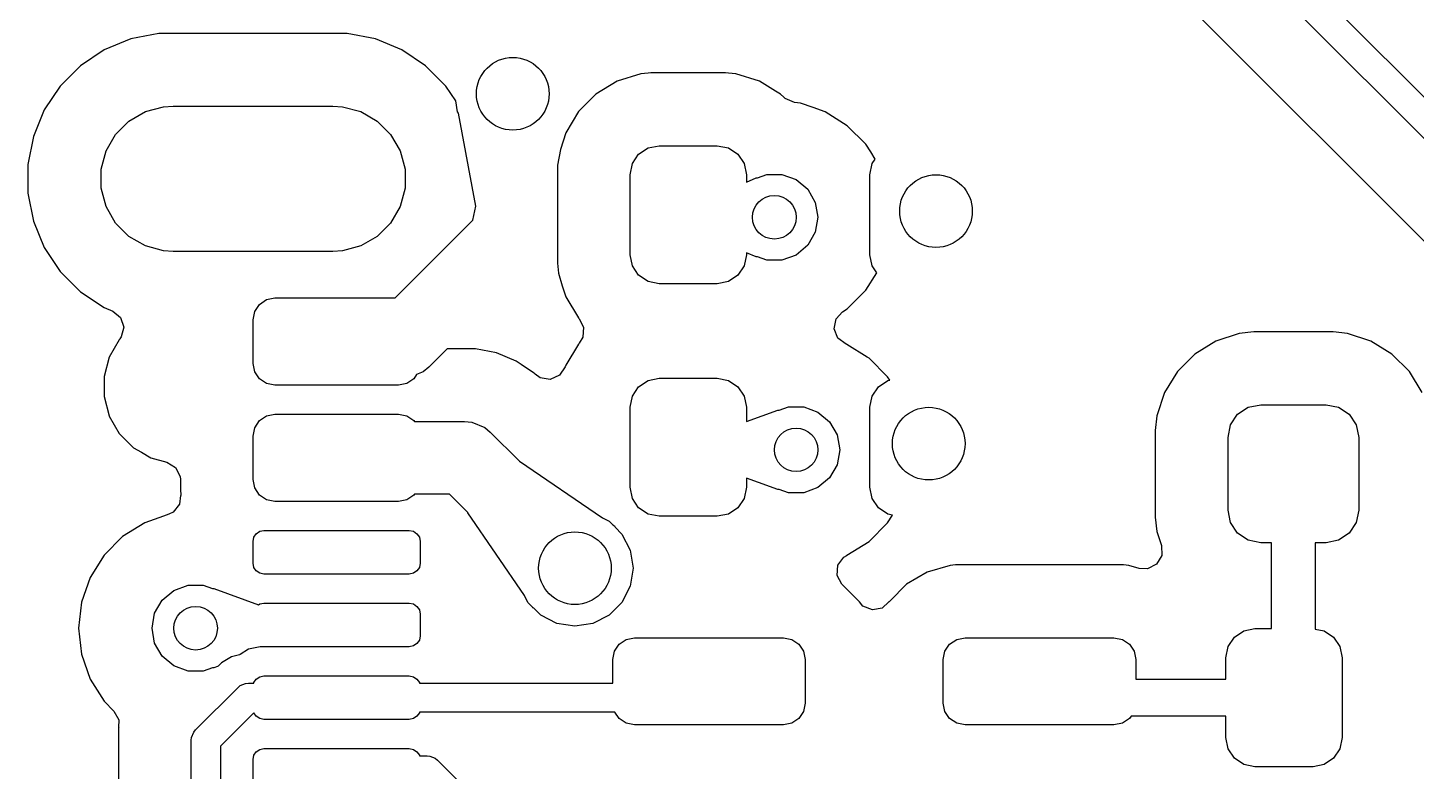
# Model space of a CAD drawing. Extents: x 70 to 224, y -154 to -54.
# Drawn here: x 109.15 to 118.7, y -106.2 to -101.09 of the extents above; entities that cross this region are included whole.
import ezdxf

# ---------------------------------------------------------------- set-up
doc = ezdxf.new("R2010")
doc.units = 0
doc.layers.add('BLACK', color=7, linetype='CONTINUOUS')

msp = doc.modelspace()

# ---------------------------------------------------------------- linework, layer by layer
at = {"layer": 'BLACK', "linetype": 'CONTINUOUS'}
for p, q in [((114.1, -96.908578), (120.581422, -103.39)), ((120.469289, -103.560711), (113.958578, -97.05)), ((113.787583, -97.586818), (120.01185, -103.811085)), ((109.85816, -101.16545), (109.676092, -101.240864)), ((109.85817, -101.165447), (109.85816, -101.16545)), ((110.051457, -101.127), (109.85817, -101.165447)), ((110.051459, -101.127), (110.051457, -101.127)), ((111.348541, -101.127), (110.051459, -101.127)), ((111.348543, -101.127), (111.348541, -101.127)), ((111.541829, -101.165447), (111.348543, -101.127)), ((111.541839, -101.16545), (111.541829, -101.165447)), ((111.723907, -101.240864), (111.541839, -101.16545)), ((109.676079, -101.240871), (109.512218, -101.35036)), ((109.676092, -101.240864), (109.676079, -101.240871)), ((111.72392, -101.240871), (111.723907, -101.240864)), ((111.887781, -101.35036), (111.72392, -101.240871)), ((109.512214, -101.350363), (109.372863, -101.489714)), ((109.512218, -101.35036), (109.512214, -101.350363)), ((111.887785, -101.350363), (111.887781, -101.35036)), ((112.027136, -101.489714), (111.887785, -101.350363)), ((113.205393, -101.456522), (113.059811, -101.54453)), ((113.367807, -101.405913), (113.205393, -101.456522)), ((113.419145, -101.401248), (113.367807, -101.405913)), ((113.438384, -101.3995), (113.419145, -101.401248)), ((113.951616, -101.3995), (113.438384, -101.3995)), ((113.972778, -101.401423), (113.951616, -101.3995)), ((114.022192, -101.405913), (113.972778, -101.401423)), ((114.022194, -101.405913), (114.022192, -101.405913)), ((114.022196, -101.405914), (114.022194, -101.405913)), ((114.184606, -101.456522), (114.022196, -101.405914)), ((114.296227, -101.524), (114.184606, -101.456522)), ((109.37286, -101.489718), (109.263371, -101.653579)), ((109.372863, -101.489714), (109.37286, -101.489718)), ((112.027139, -101.489718), (112.027136, -101.489714)), ((112.095295, -101.591721), (112.027139, -101.489718)), ((113.059811, -101.54453), (112.93953, -101.664811)), ((114.330188, -101.54453), (114.296227, -101.524)), ((114.352716, -101.567058), (114.330188, -101.54453)), ((114.362097, -101.575529), (114.352716, -101.567058)), ((109.263364, -101.653592), (109.18795, -101.83566)), ((109.263371, -101.653579), (109.263364, -101.653592)), ((109.845619, -101.730823), (109.958658, -101.66556)), ((109.958658, -101.66556), (110.084737, -101.631778)), ((110.084737, -101.631778), (110.15, -101.6275)), ((110.15, -101.6275), (111.25, -101.6275)), ((111.25, -101.6275), (111.315263, -101.631778)), ((111.315263, -101.631778), (111.441342, -101.66556)), ((111.441342, -101.66556), (111.554381, -101.730823)), ((112.107077, -101.666107), (112.095295, -101.591721)), ((112.112771, -101.677283), (112.107077, -101.666107)), ((112.93953, -101.664811), (112.851522, -101.810393)), ((114.426511, -101.602597), (114.362097, -101.575529)), ((114.447833, -101.604999), (114.426511, -101.602597)), ((114.466755, -101.607132), (114.447833, -101.604999)), ((114.554196, -101.637729), (114.466755, -101.607132)), ((114.637021, -101.66671), (114.554196, -101.637729)), ((114.789762, -101.762684), (114.637021, -101.66671)), ((109.753323, -101.823119), (109.845619, -101.730823)), ((111.554381, -101.730823), (111.646677, -101.823119)), ((112.232567, -102.316192), (112.112771, -101.677283)), ((114.917316, -101.890238), (114.789762, -101.762684)), ((109.187947, -101.83567), (109.1495, -102.028956)), ((109.18795, -101.83566), (109.187947, -101.83567)), ((109.68806, -101.936158), (109.753323, -101.823119)), ((111.646677, -101.823119), (111.71194, -101.936158)), ((112.851522, -101.810393), (112.815737, -101.92523)), ((109.654278, -102.062237), (109.68806, -101.936158)), ((111.71194, -101.936158), (111.745722, -102.062237)), ((112.815737, -101.92523), (112.795361, -102.033905)), ((113.353579, -101.958579), (113.418463, -101.915224)), ((113.418463, -101.915224), (113.495, -101.9)), ((113.495, -101.9), (113.895, -101.9)), ((113.895, -101.9), (113.971537, -101.915224)), ((113.971537, -101.915224), (114.036421, -101.958579)), ((114.950487, -101.94303), (114.917316, -101.890238)), ((114.981252, -101.991992), (114.950487, -101.94303)), ((109.1495, -102.028956), (109.1495, -102.028959)), ((109.1495, -102.028959), (109.1495, -102.226041)), ((112.795361, -102.033905), (112.7945, -102.043384)), ((112.7945, -102.043384), (112.7945, -102.706616)), ((113.295, -102.1), (113.310224, -102.023463)), ((113.310224, -102.023463), (113.353579, -101.958579)), ((114.036421, -101.958579), (114.079776, -102.023463)), ((114.079776, -102.023463), (114.095, -102.1)), ((114.945, -102.1), (114.960224, -102.023463)), ((114.960224, -102.023463), (114.981252, -101.991992)), ((109.654278, -102.192763), (109.654278, -102.062237)), ((111.745722, -102.062237), (111.745722, -102.192763)), ((113.295, -102.65), (113.295, -102.1)), ((114.095, -102.1), (114.095, -102.151406)), ((114.095, -102.151406), (114.161643, -102.120466)), ((114.161643, -102.120466), (114.170588, -102.120091)), ((114.170588, -102.120091), (114.171022, -102.12049)), ((114.171022, -102.12049), (114.235406, -102.097058)), ((114.235406, -102.097058), (114.339594, -102.097058)), ((114.339594, -102.097058), (114.4375, -102.132692)), ((114.4375, -102.132692), (114.517313, -102.199664)), ((114.945, -102.65), (114.945, -102.1)), ((109.1495, -102.226043), (109.149499, -102.226043)), ((109.149499, -102.226043), (109.187947, -102.419329)), ((109.1495, -102.226041), (109.1495, -102.226043)), ((109.68806, -102.318842), (109.654278, -102.192763)), ((111.745722, -102.192763), (111.71194, -102.318842)), ((114.517313, -102.199664), (114.569408, -102.289894)), ((109.753323, -102.431881), (109.68806, -102.318842)), ((111.71194, -102.318842), (111.646677, -102.431881)), ((112.213277, -102.413168), (112.232567, -102.316192)), ((114.569408, -102.289894), (114.5875, -102.3925)), ((109.187947, -102.419329), (109.18795, -102.419339)), ((109.18795, -102.419339), (109.263364, -102.601407)), ((109.845619, -102.524177), (109.753323, -102.431881)), ((111.646677, -102.431881), (111.554381, -102.524177)), ((111.678946, -102.9475), (112.213277, -102.413168)), ((114.5875, -102.3925), (114.569408, -102.495106)), ((109.958658, -102.58944), (109.845619, -102.524177)), ((111.554381, -102.524177), (111.441342, -102.58944)), ((114.569408, -102.495106), (114.517313, -102.585336)), ((109.263364, -102.601407), (109.263371, -102.60142)), ((109.263371, -102.60142), (109.37286, -102.765281)), ((110.084737, -102.623222), (109.958658, -102.58944)), ((110.15, -102.6275), (110.084737, -102.623222)), ((111.315263, -102.623222), (111.25, -102.6275)), ((111.441342, -102.58944), (111.315263, -102.623222)), ((114.517313, -102.585336), (114.4375, -102.652308)), ((111.25, -102.6275), (110.15, -102.6275)), ((112.7945, -102.706616), (112.794585, -102.707546)), ((112.794585, -102.707546), (112.800913, -102.777192)), ((113.310224, -102.726537), (113.295, -102.65)), ((114.095, -102.65), (114.079776, -102.726537)), ((114.16195, -102.665276), (114.095, -102.637935)), ((114.095, -102.637935), (114.095, -102.65)), ((114.170817, -102.665267), (114.16195, -102.665276)), ((114.17143, -102.664657), (114.170817, -102.665267)), ((114.235406, -102.687942), (114.17143, -102.664657)), ((114.339594, -102.687942), (114.235406, -102.687942)), ((114.4375, -102.652308), (114.339594, -102.687942)), ((114.960224, -102.726537), (114.945, -102.65)), ((109.37286, -102.765281), (109.372863, -102.765285)), ((109.372863, -102.765285), (109.512214, -102.904636)), ((112.800913, -102.777192), (112.800913, -102.777194)), ((112.800913, -102.777194), (112.800914, -102.777196)), ((112.800914, -102.777196), (112.828202, -102.864767)), ((113.353579, -102.791421), (113.310224, -102.726537)), ((113.418463, -102.834776), (113.353579, -102.791421)), ((114.036421, -102.791421), (113.971537, -102.834776)), ((114.079776, -102.726537), (114.036421, -102.791421)), ((114.917316, -102.894762), (114.992586, -102.774969)), ((114.992586, -102.774969), (114.960224, -102.726537)), ((109.512214, -102.904636), (109.512218, -102.904639)), ((109.512218, -102.904639), (109.676079, -103.014128)), ((112.828202, -102.864767), (112.851522, -102.939606)), ((113.495, -102.85), (113.418463, -102.834776)), ((113.895, -102.85), (113.495, -102.85)), ((113.971537, -102.834776), (113.895, -102.85)), ((114.789762, -103.022316), (114.917316, -102.894762)), ((110.711418, -103.040097), (110.743934, -102.991434)), ((110.743934, -102.991434), (110.792597, -102.958918)), ((110.792597, -102.958918), (110.85, -102.9475)), ((110.85, -102.9475), (111.678946, -102.9475)), ((112.851522, -102.939606), (112.93953, -103.085188)), ((109.676079, -103.014128), (109.676092, -103.014135)), ((109.676092, -103.014135), (109.733814, -103.038044)), ((109.733814, -103.038044), (109.788218, -103.081885)), ((109.788218, -103.081885), (109.810283, -103.148179)), ((110.7, -103.0975), (110.711418, -103.040097)), ((110.7, -103.3975), (110.7, -103.0975)), ((112.93953, -103.085188), (112.941661, -103.087319)), ((112.941661, -103.087319), (112.942722, -103.089262)), ((112.942722, -103.089262), (112.944157, -103.091094)), ((112.944157, -103.091094), (112.943852, -103.091332)), ((112.943852, -103.091332), (112.975146, -103.148642)), ((114.699471, -103.15927), (114.71293, -103.090709)), ((114.71293, -103.090709), (114.756976, -103.042916)), ((114.756976, -103.042916), (114.789762, -103.022316)), ((109.810283, -103.148179), (109.793004, -103.215878)), ((112.975146, -103.148642), (112.970162, -103.218334)), ((114.725215, -103.224224), (114.699471, -103.15927)), ((117.487086, -103.191452), (117.326102, -103.244797)), ((117.487089, -103.191451), (117.487086, -103.191452)), ((117.586441, -103.181302), (117.487089, -103.191451)), ((117.586459, -103.181301), (117.586441, -103.181302)), ((118.133143, -103.181301), (117.586459, -103.181301)), ((118.232506, -103.191452), (118.133143, -103.181301)), ((118.393491, -103.244797), (118.232506, -103.191452)), ((109.779492, -103.234838), (109.710313, -103.354661)), ((109.784441, -103.22839), (109.779492, -103.234838)), ((109.793004, -103.215878), (109.783726, -103.227841)), ((109.783726, -103.227841), (109.784441, -103.22839)), ((112.93953, -103.264811), (112.851521, -103.410396)), ((112.939531, -103.26481), (112.93953, -103.264811)), ((112.941661, -103.262681), (112.939531, -103.26481)), ((112.943767, -103.259402), (112.941661, -103.262681)), ((112.944157, -103.258906), (112.943767, -103.259402)), ((112.970162, -103.218334), (112.94411, -103.258869)), ((112.94411, -103.258869), (112.944157, -103.258906)), ((114.781989, -103.264949), (114.725215, -103.224224)), ((114.78702, -103.266709), (114.781989, -103.264949)), ((114.926998, -103.354664), (114.78702, -103.266709)), ((117.326091, -103.244802), (117.181756, -103.33383)), ((117.326102, -103.244797), (117.326091, -103.244802)), ((118.393494, -103.244798), (118.393491, -103.244797)), ((118.393496, -103.244799), (118.393494, -103.244798)), ((118.393502, -103.244802), (118.393496, -103.244799)), ((118.537837, -103.33383), (118.393502, -103.244802)), ((109.710312, -103.354664), (109.6745, -103.488317)), ((109.710313, -103.354661), (109.710312, -103.354664)), ((112.036554, -103.297), (111.909277, -103.424277)), ((112.229818, -103.297), (112.036554, -103.297)), ((112.22982, -103.297), (112.229818, -103.297)), ((112.374807, -103.32584), (112.22982, -103.297)), ((112.374817, -103.325843), (112.374807, -103.32584)), ((112.51139, -103.382413), (112.374817, -103.325843)), ((112.511393, -103.382415), (112.51139, -103.382413)), ((112.511395, -103.382416), (112.511393, -103.382415)), ((112.546077, -103.40559), (112.511395, -103.382416)), ((114.939762, -103.362684), (114.926998, -103.354664)), ((115.067316, -103.490238), (114.939762, -103.362684)), ((117.181752, -103.333833), (117.061829, -103.453756)), ((117.181756, -103.33383), (117.181752, -103.333833)), ((118.537841, -103.333833), (118.537837, -103.33383)), ((118.657764, -103.453756), (118.537841, -103.333833)), ((110.711418, -103.454903), (110.7, -103.3975)), ((110.743934, -103.503566), (110.711418, -103.454903)), ((111.825596, -103.474336), (111.806066, -103.503566)), ((111.871393, -103.455367), (111.825596, -103.474336)), ((111.871397, -103.455362), (111.871393, -103.455367)), ((111.909277, -103.424277), (111.871397, -103.455362)), ((112.623839, -103.457548), (112.546077, -103.40559)), ((112.634317, -103.464549), (112.623839, -103.457548)), ((112.64201, -103.472242), (112.634317, -103.464549)), ((112.676328, -103.496491), (112.64201, -103.472242)), ((112.809338, -103.479599), (112.745313, -103.507573)), ((112.848076, -103.421452), (112.809338, -103.479599)), ((112.851521, -103.410396), (112.848076, -103.421452)), ((117.061826, -103.45376), (116.972798, -103.598095)), ((117.061829, -103.453756), (117.061826, -103.45376)), ((118.657767, -103.45376), (118.657764, -103.453756)), ((118.746795, -103.598095), (118.657767, -103.45376)), ((109.6745, -103.488317), (109.6745, -103.626683)), ((110.792597, -103.536082), (110.743934, -103.503566)), ((110.85, -103.5475), (110.792597, -103.536082)), ((111.7, -103.5475), (110.85, -103.5475)), ((111.757403, -103.536082), (111.7, -103.5475)), ((111.806066, -103.503566), (111.757403, -103.536082)), ((112.745313, -103.507573), (112.676328, -103.496491)), ((113.310224, -103.623463), (113.353579, -103.558579)), ((113.353579, -103.558579), (113.418463, -103.515224)), ((113.418463, -103.515224), (113.495, -103.5)), ((113.495, -103.5), (113.895, -103.5)), ((113.895, -103.5), (113.971537, -103.515224)), ((113.971537, -103.515224), (114.036421, -103.558579)), ((114.036421, -103.558579), (114.079776, -103.623463)), ((114.960224, -103.623463), (115.003579, -103.558579)), ((115.003579, -103.558579), (115.068463, -103.515224)), ((115.081398, -103.51265), (115.067316, -103.490238)), ((115.068463, -103.515224), (115.081398, -103.51265)), ((109.6745, -103.626683), (109.709979, -103.759091)), ((113.295, -103.7), (113.310224, -103.623463)), ((114.079776, -103.623463), (114.095, -103.7)), ((114.945, -103.7), (114.960224, -103.623463)), ((116.972793, -103.598106), (116.919448, -103.759091)), ((116.972798, -103.598095), (116.972793, -103.598106)), ((109.709979, -103.759091), (109.710312, -103.760335)), ((109.710312, -103.760335), (109.710313, -103.760338)), ((109.710313, -103.760338), (109.779492, -103.880161)), ((110.743934, -103.791434), (110.792597, -103.758918)), ((110.792597, -103.758918), (110.85, -103.7475)), ((110.85, -103.7475), (111.7, -103.7475)), ((111.7, -103.7475), (111.757403, -103.758918)), ((111.757403, -103.758918), (111.806066, -103.791434)), ((113.295, -104.25), (113.295, -103.7)), ((114.095, -103.7), (114.095, -103.798476)), ((114.095, -103.798476), (114.312197, -103.719169)), ((114.312197, -103.719169), (114.321141, -103.71955)), ((114.321141, -103.71955), (114.32178, -103.720215)), ((114.32178, -103.720215), (114.385406, -103.697058)), ((114.385406, -103.697058), (114.489594, -103.697058)), ((114.489594, -103.697058), (114.5875, -103.732692)), ((114.5875, -103.732692), (114.667313, -103.799664)), ((114.945, -104.25), (114.945, -103.7)), ((116.919448, -103.759091), (116.909297, -103.858448)), ((117.426924, -103.820697), (117.475698, -103.747702)), ((117.475698, -103.747702), (117.548693, -103.698928)), ((117.548693, -103.698928), (117.634797, -103.681801)), ((117.634797, -103.681801), (118.084797, -103.681801)), ((118.084797, -103.681801), (118.170901, -103.698928)), ((118.170901, -103.698928), (118.243896, -103.747702)), ((118.243896, -103.747702), (118.29267, -103.820697)), ((110.7, -103.8975), (110.711418, -103.840097)), ((110.711418, -103.840097), (110.743934, -103.791434)), ((111.806066, -103.791434), (111.810119, -103.7975)), ((111.810119, -103.7975), (112.1559, -103.7975)), ((112.1559, -103.7975), (112.204673, -103.802304)), ((112.204673, -103.802304), (112.294793, -103.839633)), ((112.294793, -103.839633), (112.294797, -103.839637)), ((112.294797, -103.839637), (112.332677, -103.870723)), ((114.667313, -103.799664), (114.719408, -103.889894)), ((116.909297, -103.858448), (116.909297, -104.455138)), ((117.409797, -103.906801), (117.426924, -103.820697)), ((118.29267, -103.820697), (118.309797, -103.906801)), ((109.779492, -103.880161), (109.779494, -103.880164)), ((109.779494, -103.880164), (109.779495, -103.880165)), ((109.779495, -103.880165), (109.877335, -103.978005)), ((110.7, -104.1975), (110.7, -103.8975)), ((112.332677, -103.870723), (112.530643, -104.068689)), ((114.719408, -103.889894), (114.7375, -103.9925)), ((117.409797, -104.406801), (117.409797, -103.906801)), ((118.309797, -103.906801), (118.309797, -104.406801)), ((109.877335, -103.978005), (109.877336, -103.978006)), ((109.877336, -103.978006), (109.877338, -103.978007)), ((109.877338, -103.978007), (109.931884, -104.009499)), ((109.931884, -104.009499), (109.997164, -104.047188)), ((109.997164, -104.047188), (110.107596, -104.076778)), ((114.7375, -103.9925), (114.719408, -104.095106)), ((110.107596, -104.076778), (110.167253, -104.11314)), ((110.167253, -104.11314), (110.197783, -104.175987)), ((112.530643, -104.068689), (112.534305, -104.069822)), ((112.534305, -104.069822), (113.103902, -104.459545)), ((114.719408, -104.095106), (114.667313, -104.185336)), ((110.197783, -104.175987), (110.1995, -104.196551)), ((110.1995, -104.196551), (110.1995, -104.263201)), ((110.711418, -104.254903), (110.7, -104.1975)), ((113.310224, -104.326537), (113.295, -104.25)), ((114.095, -104.25), (114.079776, -104.326537)), ((114.178447, -104.216993), (114.095, -104.186523)), ((114.095, -104.186523), (114.095, -104.25)), ((114.312194, -104.265829), (114.178447, -104.216993)), ((114.667313, -104.185336), (114.5875, -104.252308)), ((114.960224, -104.326537), (114.945, -104.25)), ((110.200745, -104.306555), (110.194448, -104.366186)), ((110.1995, -104.263201), (110.202899, -104.306386)), ((110.202899, -104.306386), (110.200745, -104.306555)), ((110.743934, -104.303566), (110.711418, -104.254903)), ((110.792597, -104.336082), (110.743934, -104.303566)), ((110.85, -104.3475), (110.792597, -104.336082)), ((111.757403, -104.336082), (111.7, -104.3475)), ((111.806066, -104.303566), (111.757403, -104.336082)), ((111.810119, -104.2975), (111.806066, -104.303566)), ((112.052346, -104.2975), (111.810119, -104.2975)), ((112.177547, -104.422701), (112.052346, -104.2975)), ((113.353579, -104.391421), (113.310224, -104.326537)), ((114.079776, -104.326537), (114.036421, -104.391421)), ((114.320651, -104.265663), (114.312194, -104.265829)), ((114.3216, -104.264719), (114.320651, -104.265663)), ((114.385406, -104.287942), (114.3216, -104.264719)), ((114.489594, -104.287942), (114.385406, -104.287942)), ((114.5875, -104.252308), (114.489594, -104.287942)), ((115.003579, -104.391421), (114.960224, -104.326537)), ((110.120753, -104.43599), (110.083421, -104.449053)), ((110.15071, -104.420672), (110.120753, -104.43599)), ((110.194448, -104.366186), (110.15071, -104.420672)), ((111.7, -104.3475), (110.85, -104.3475)), ((112.178222, -104.425905), (112.177547, -104.422701)), ((112.567945, -104.995502), (112.178222, -104.425905)), ((113.418463, -104.434776), (113.353579, -104.391421)), ((113.495, -104.45), (113.418463, -104.434776)), ((113.971537, -104.434776), (113.895, -104.45)), ((114.036421, -104.391421), (113.971537, -104.434776)), ((115.068463, -104.434776), (115.003579, -104.391421)), ((115.067316, -104.494762), (115.100947, -104.441237)), ((115.100947, -104.441237), (115.068463, -104.434776)), ((117.426924, -104.492905), (117.409797, -104.406801)), ((118.309797, -104.406801), (118.29267, -104.492905)), ((109.955091, -104.493957), (109.80235, -104.589931)), ((110.083421, -104.449053), (109.955091, -104.493957)), ((113.103902, -104.459545), (113.150315, -104.483194)), ((113.150315, -104.483194), (113.175988, -104.508867)), ((113.175988, -104.508867), (113.186438, -104.516017)), ((113.186438, -104.516017), (113.191331, -104.523517)), ((113.191331, -104.523517), (113.19121, -104.524089)), ((113.19121, -104.524089), (113.238808, -104.571687)), ((113.895, -104.45), (113.495, -104.45)), ((114.939762, -104.622316), (115.067316, -104.494762)), ((116.909297, -104.455138), (116.909298, -104.455156)), ((116.909298, -104.455156), (116.919447, -104.554508)), ((117.475698, -104.5659), (117.426924, -104.492905)), ((118.29267, -104.492905), (118.243896, -104.5659)), ((109.80235, -104.589931), (109.674797, -104.717484)), ((110.7, -104.6225), (110.705709, -104.593799)), ((110.7, -104.7725), (110.7, -104.6225)), ((110.705709, -104.593799), (110.721967, -104.569467)), ((110.721967, -104.569467), (110.746299, -104.553209)), ((110.746299, -104.553209), (110.775, -104.5475)), ((110.775, -104.5475), (111.775, -104.5475)), ((111.775, -104.5475), (111.803701, -104.553209)), ((111.803701, -104.553209), (111.828033, -104.569467)), ((111.828033, -104.569467), (111.844291, -104.593799)), ((111.844291, -104.593799), (111.85, -104.6225)), ((111.85, -104.6225), (111.85, -104.7725)), ((113.238808, -104.571687), (113.295624, -104.683194)), ((114.787022, -104.718289), (114.939762, -104.622316)), ((116.919447, -104.554508), (116.919448, -104.554511)), ((116.919448, -104.554511), (116.951095, -104.650014)), ((117.548693, -104.614674), (117.475698, -104.5659)), ((117.634797, -104.631801), (117.548693, -104.614674)), ((117.709797, -104.631801), (117.634797, -104.631801)), ((117.709797, -105.2225), (117.709797, -104.631801)), ((118.084797, -104.631801), (118.009797, -104.631801)), ((118.009797, -104.631801), (118.009797, -105.225443)), ((118.170901, -104.614674), (118.084797, -104.631801)), ((118.243896, -104.5659), (118.170901, -104.614674)), ((109.674797, -104.717484), (109.578824, -104.870223)), ((113.295624, -104.683194), (113.315201, -104.806801)), ((114.766172, -104.730906), (114.786695, -104.718446)), ((114.786695, -104.718446), (114.787014, -104.718291)), ((114.787014, -104.718291), (114.787022, -104.718289)), ((116.953497, -104.719842), (116.917765, -104.779884)), ((116.951095, -104.650014), (116.953497, -104.719842)), ((110.705709, -104.801201), (110.7, -104.7725)), ((110.721967, -104.825533), (110.705709, -104.801201)), ((111.844291, -104.801201), (111.828033, -104.825533)), ((111.85, -104.7725), (111.844291, -104.801201)), ((113.315201, -104.806801), (113.295624, -104.930408)), ((114.719316, -104.856531), (114.7243, -104.786839)), ((114.7243, -104.786839), (114.766172, -104.730906)), ((115.497426, -104.787402), (115.339606, -104.833254)), ((115.497432, -104.787401), (115.497426, -104.787402)), ((115.534298, -104.7845), (115.497432, -104.787401)), ((115.534306, -104.7845), (115.534298, -104.7845)), ((116.690694, -104.7845), (115.534306, -104.7845)), ((116.690701, -104.7845), (116.690694, -104.7845)), ((116.727567, -104.787401), (116.690701, -104.7845)), ((116.798795, -104.808095), (116.727567, -104.787401)), ((116.855245, -104.811077), (116.798795, -104.808095)), ((116.917765, -104.779884), (116.855245, -104.811077)), ((109.578824, -104.870223), (109.519244, -105.040492)), ((110.746299, -104.841791), (110.721967, -104.825533)), ((110.775, -104.8475), (110.746299, -104.841791)), ((111.775, -104.8475), (110.775, -104.8475)), ((111.803701, -104.841791), (111.775, -104.8475)), ((111.828033, -104.825533), (111.803701, -104.841791)), ((114.752801, -104.917854), (114.719316, -104.856531)), ((114.868076, -105.033129), (114.752801, -104.917854)), ((115.198129, -104.916923), (115.081923, -105.033129)), ((115.198137, -104.916917), (115.198129, -104.916923)), ((115.339603, -104.833255), (115.198137, -104.916917)), ((115.339606, -104.833254), (115.339603, -104.833255)), ((110.0748, -105.026911), (110.154613, -104.959939)), ((110.154613, -104.959939), (110.252519, -104.924305)), ((110.252519, -104.924305), (110.356707, -104.924305)), ((110.356707, -104.924305), (110.42051, -104.947527)), ((110.42051, -104.947527), (110.421461, -104.946583)), ((110.421461, -104.946583), (110.429915, -104.946416)), ((110.429915, -104.946416), (110.737849, -105.058854)), ((112.591594, -105.041915), (112.567945, -104.995502)), ((113.295624, -104.930408), (113.238808, -105.041915)), ((109.519243, -105.040497), (109.499048, -105.219743)), ((109.519244, -105.040492), (109.519243, -105.040497)), ((110.022705, -105.117141), (110.0748, -105.026911)), ((110.737849, -105.058854), (110.746299, -105.053209)), ((110.746299, -105.053209), (110.775, -105.0475)), ((110.775, -105.0475), (111.775, -105.0475)), ((111.775, -105.0475), (111.803701, -105.053209)), ((111.803701, -105.053209), (111.828033, -105.069467)), ((111.828033, -105.069467), (111.844291, -105.093799)), ((111.844291, -105.093799), (111.85, -105.1225)), ((112.617267, -105.067588), (112.591594, -105.041915)), ((112.624417, -105.078038), (112.617267, -105.067588)), ((112.625779, -105.079683), (112.624417, -105.078038)), ((112.631926, -105.082247), (112.625779, -105.079683)), ((112.680087, -105.130408), (112.631926, -105.082247)), ((113.238808, -105.041915), (113.150315, -105.130408)), ((114.868085, -105.03314), (114.868076, -105.033129)), ((114.868271, -105.033455), (114.868085, -105.03314)), ((114.868823, -105.034092), (114.868271, -105.033455)), ((114.872861, -105.039298), (114.868823, -105.034092)), ((114.873143, -105.039078), (114.872861, -105.039298)), ((114.897327, -105.066988), (114.873143, -105.039078)), ((114.961915, -105.093637), (114.897327, -105.066988)), ((115.030657, -105.081136), (114.961915, -105.093637)), ((115.076227, -105.038591), (115.030657, -105.081136)), ((115.077139, -105.039298), (115.076227, -105.038591)), ((115.081519, -105.03365), (115.077139, -105.039298)), ((115.081729, -105.033455), (115.081519, -105.03365)), ((115.081914, -105.03314), (115.081729, -105.033455)), ((115.081923, -105.033129), (115.081914, -105.03314)), ((110.004613, -105.219747), (110.022705, -105.117141)), ((111.85, -105.1225), (111.85, -105.2725)), ((112.791594, -105.187224), (112.680087, -105.130408)), ((112.915201, -105.206801), (112.791594, -105.187224)), ((113.038808, -105.187224), (112.915201, -105.206801)), ((113.150315, -105.130408), (113.038808, -105.187224)), ((109.499048, -105.219743), (109.499048, -105.21975)), ((109.499048, -105.21975), (109.519243, -105.398996)), ((110.022705, -105.322353), (110.004613, -105.219747)), ((111.844291, -105.301201), (111.828033, -105.325533)), ((111.85, -105.2725), (111.844291, -105.301201)), ((113.218934, -105.328934), (113.267597, -105.296418)), ((113.267597, -105.296418), (113.325, -105.285)), ((113.325, -105.285), (114.35, -105.285)), ((114.35, -105.285), (114.407403, -105.296418)), ((114.407403, -105.296418), (114.456066, -105.328934)), ((115.493934, -105.328934), (115.542597, -105.296418)), ((115.542597, -105.296418), (115.6, -105.285)), ((115.6, -105.285), (116.625, -105.285)), ((116.625, -105.285), (116.682403, -105.296418)), ((116.682403, -105.296418), (116.731066, -105.328934)), ((117.410224, -105.345963), (117.453579, -105.281079)), ((117.453579, -105.281079), (117.518463, -105.237724)), ((117.518463, -105.237724), (117.595, -105.2225)), ((117.595, -105.2225), (117.709797, -105.2225)), ((118.009797, -105.225443), (118.071537, -105.237724)), ((118.071537, -105.237724), (118.136421, -105.281079)), ((118.136421, -105.281079), (118.179776, -105.345963)), ((110.0748, -105.412583), (110.022705, -105.322353)), ((110.667504, -105.362985), (110.610551, -105.401039)), ((110.667505, -105.362984), (110.667504, -105.362985)), ((110.747867, -105.347), (110.667505, -105.362984)), ((110.772486, -105.347), (110.747867, -105.347)), ((110.775, -105.3475), (110.772486, -105.347)), ((111.775, -105.3475), (110.775, -105.3475)), ((111.803701, -105.341791), (111.775, -105.3475)), ((111.828033, -105.325533), (111.803701, -105.341791)), ((113.175, -105.435), (113.186418, -105.377597)), ((113.186418, -105.377597), (113.218934, -105.328934)), ((114.456066, -105.328934), (114.488582, -105.377597)), ((114.488582, -105.377597), (114.5, -105.435)), ((115.45, -105.435), (115.461418, -105.377597)), ((115.461418, -105.377597), (115.493934, -105.328934)), ((116.731066, -105.328934), (116.763582, -105.377597)), ((116.763582, -105.377597), (116.775, -105.435)), ((117.395, -105.4225), (117.410224, -105.345963)), ((118.179776, -105.345963), (118.195, -105.4225)), ((109.519243, -105.398996), (109.519244, -105.399001)), ((109.519244, -105.399001), (109.578824, -105.56927)), ((110.154613, -105.479555), (110.0748, -105.412583)), ((110.252519, -105.515189), (110.154613, -105.479555)), ((110.420332, -105.492031), (110.356707, -105.515189)), ((110.42097, -105.492695), (110.420332, -105.492031)), ((110.429917, -105.493076), (110.42097, -105.492695)), ((110.454459, -105.484115), (110.429917, -105.493076)), ((110.458719, -105.481398), (110.454459, -105.484115)), ((110.483077, -105.45704), (110.458719, -105.481398)), ((110.551599, -105.417478), (110.483077, -105.45704)), ((110.551603, -105.417476), (110.551599, -105.417478)), ((110.607079, -105.402612), (110.551603, -105.417476)), ((110.610551, -105.401039), (110.607079, -105.402612)), ((113.175, -105.5975), (113.175, -105.435)), ((114.5, -105.435), (114.5, -105.735)), ((115.45, -105.735), (115.45, -105.435)), ((116.775, -105.435), (116.775, -105.5705)), ((117.395, -105.5705), (117.395, -105.4225)), ((118.195, -105.4225), (118.195, -105.9725)), ((109.578824, -105.56927), (109.674797, -105.722009)), ((110.356707, -105.515189), (110.252519, -105.515189)), ((110.705709, -105.593799), (110.721967, -105.569467)), ((110.721967, -105.569467), (110.746299, -105.553209)), ((110.746299, -105.553209), (110.775, -105.5475)), ((110.775, -105.5475), (111.775, -105.5475)), ((111.775, -105.5475), (111.803701, -105.553209)), ((111.803701, -105.553209), (111.828033, -105.569467)), ((111.828033, -105.569467), (111.844291, -105.593799)), ((116.775, -105.5705), (117.395, -105.5705)), ((110.304289, -105.919379), (110.59688, -105.626789)), ((110.59688, -105.626789), (110.612033, -105.614353)), ((110.612033, -105.614353), (110.648081, -105.599421)), ((110.648081, -105.599421), (110.66759, -105.5975)), ((110.66759, -105.5975), (110.704973, -105.5975)), ((110.704973, -105.5975), (110.705709, -105.593799)), ((111.844291, -105.593799), (111.845027, -105.5975)), ((111.845027, -105.5975), (113.175, -105.5975)), ((109.674797, -105.722009), (109.742752, -105.789964)), ((114.5, -105.735), (114.488582, -105.792403)), ((115.461418, -105.792403), (115.45, -105.735)), ((109.742752, -105.789964), (109.776237, -105.851287)), ((109.776237, -105.851287), (109.775009, -105.902904)), ((110.705642, -105.800868), (110.475, -106.031511)), ((110.705709, -105.801201), (110.705642, -105.800868)), ((110.721967, -105.825533), (110.705709, -105.801201)), ((110.746299, -105.841791), (110.721967, -105.825533)), ((110.775, -105.8475), (110.746299, -105.841791)), ((111.775, -105.8475), (110.775, -105.8475)), ((111.803701, -105.841791), (111.775, -105.8475)), ((111.828033, -105.825533), (111.803701, -105.841791)), ((111.844291, -105.801201), (111.828033, -105.825533)), ((111.845027, -105.7975), (111.844291, -105.801201)), ((113.189824, -105.7975), (111.845027, -105.7975)), ((113.218934, -105.841066), (113.189824, -105.7975)), ((113.267597, -105.873582), (113.218934, -105.841066)), ((113.325, -105.885), (113.267597, -105.873582)), ((114.407403, -105.873582), (114.35, -105.885)), ((114.456066, -105.841066), (114.407403, -105.873582)), ((114.488582, -105.792403), (114.456066, -105.841066)), ((115.493934, -105.841066), (115.461418, -105.792403)), ((115.542597, -105.873582), (115.493934, -105.841066)), ((115.6, -105.885), (115.542597, -105.873582)), ((116.682403, -105.873582), (116.625, -105.885)), ((116.731066, -105.841066), (116.682403, -105.873582)), ((116.742135, -105.8245), (116.731066, -105.841066)), ((117.395, -105.8245), (116.742135, -105.8245)), ((117.395, -105.9725), (117.395, -105.8245)), ((109.774847, -105.909734), (109.774499, -105.91103)), ((109.774499, -105.91103), (109.774499, -106.079136)), ((109.774885, -105.908096), (109.774847, -105.909734)), ((109.77556, -105.902977), (109.774885, -105.908096)), ((109.775009, -105.902904), (109.77556, -105.902977)), ((110.276921, -105.970581), (110.291853, -105.934533)), ((110.291853, -105.934533), (110.304289, -105.919379)), ((114.35, -105.885), (113.325, -105.885)), ((116.625, -105.885), (115.6, -105.885)), ((110.275, -105.99009), (110.276921, -105.970581)), ((110.275, -106.40491), (110.275, -105.99009)), ((110.475, -106.031511), (110.475, -106.363488)), ((110.721967, -106.069467), (110.746299, -106.053209)), ((110.746299, -106.053209), (110.775, -106.0475)), ((110.775, -106.0475), (111.775, -106.0475)), ((111.775, -106.0475), (111.803701, -106.053209)), ((111.803701, -106.053209), (111.828033, -106.069467)), ((117.410224, -106.049037), (117.395, -105.9725)), ((117.453579, -106.113921), (117.410224, -106.049037)), ((118.179776, -106.049037), (118.136421, -106.113921)), ((118.195, -105.9725), (118.179776, -106.049037)), ((109.774499, -106.079136), (109.7745, -106.079149)), ((109.7745, -106.079149), (109.7745, -106.31824)), ((110.7, -106.1225), (110.705709, -106.093799)), ((110.7, -106.2725), (110.7, -106.1225)), ((110.705709, -106.093799), (110.721967, -106.069467)), ((111.828033, -106.069467), (111.844291, -106.093799)), ((111.844291, -106.093799), (111.845027, -106.0975)), ((111.845027, -106.0975), (111.8975, -106.0975)), ((111.8975, -106.0975), (111.917009, -106.099421)), ((111.917009, -106.099421), (111.953057, -106.114353)), ((111.953057, -106.114353), (111.968211, -106.126789)), ((111.968211, -106.126789), (112.220711, -106.379289)), ((117.518463, -106.157276), (117.453579, -106.113921)), ((117.595, -106.1725), (117.518463, -106.157276)), ((118.071537, -106.157276), (117.995, -106.1725)), ((118.136421, -106.113921), (118.071537, -106.157276)), ((117.995, -106.1725), (117.595, -106.1725))]:
    msp.add_line(p, q, dxfattribs=at)
at = {"layer": 'BLACK'}
for centre, radius in [((112.4875, -101.5425), 0.25), ((115.4, -102.35), 0.25), ((114.2875, -102.3925), 0.15), ((115.35, -103.95), 0.25), ((114.4375, -103.9925), 0.15), ((112.915201, -104.806801), 0.25), ((110.304613, -105.219747), 0.15)]:
    msp.add_circle(centre, radius, dxfattribs=at)

doc.saveas('drawing.dxf')
